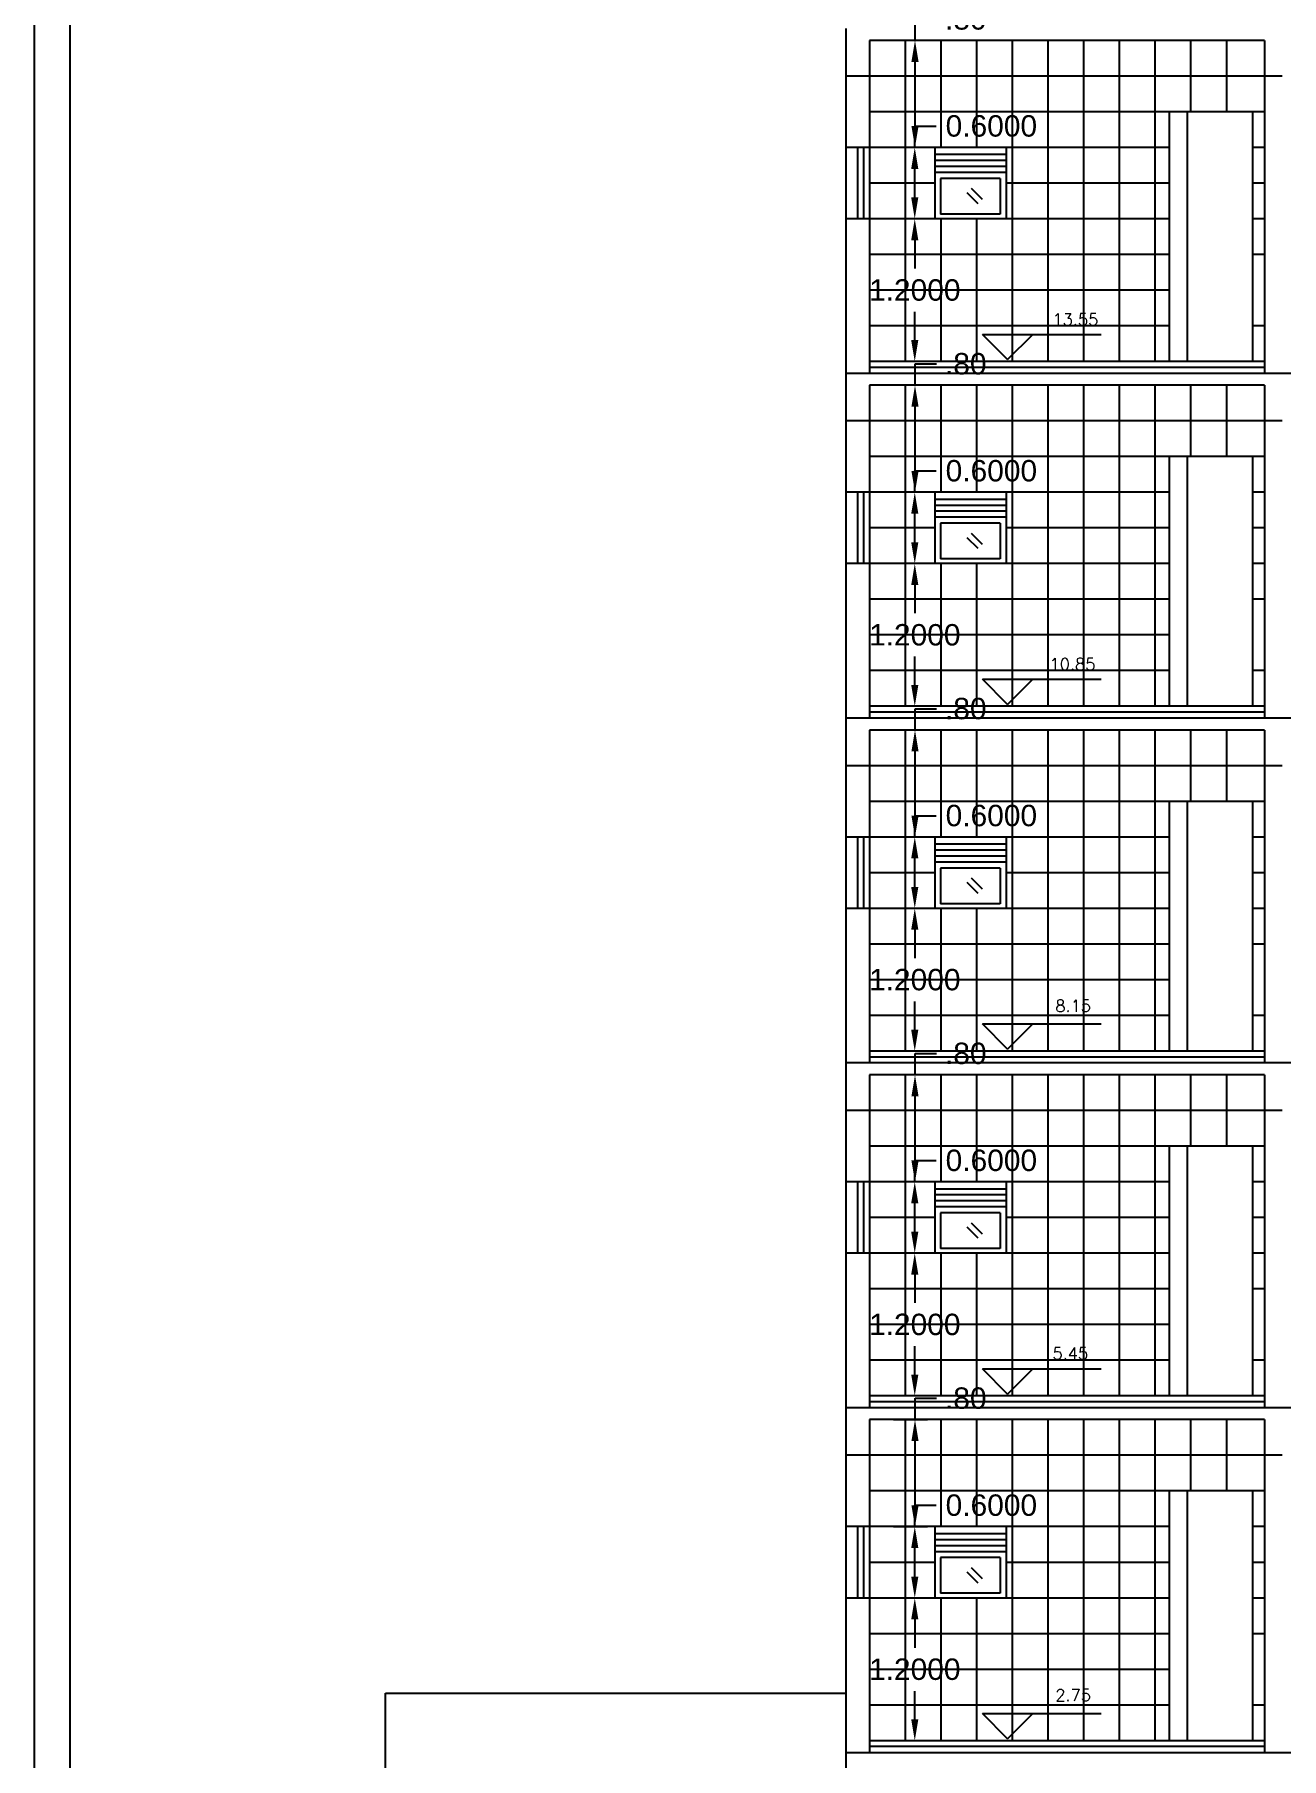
# Model space of a CAD drawing. Header units: millimetres. Extents: x 2200 to 2403, y 2380 to 2511.
# Drawn here: x 2248.41 to 2258.9, y 2471.28 to 2485.78 of the extents above; entities that cross this region are included whole.
import ezdxf

# ---------------------------------------------------------------- set-up
doc = ezdxf.new("R2010")
doc.units = ezdxf.units.MM
doc.styles.add('ROMAND', font='romand', dxfattribs={"height": 0.1})
doc.styles.get("Standard").update_dxf_attribs({"font": 'arial.ttf'})
doc.dimstyles.get("Standard").update_dxf_attribs({"dimtxt": 0.18, "dimasz": 0.18, "dimexe": 0.18, "dimexo": 0.0625, "dimgap": 0.09, "dimtad": 0, "dimtih": 1, "dimtoh": 1, "dimdec": 4, "dimzin": 0, "dimdsep": 46, "dimtxsty": 'Standard', "dimcen": 0.09, "dimadec": 0, "dimazin": 0, "dimtfac": 1, "dimtdec": 4, "dimtofl": 0, "dimtmove": 0, "dimatfit": 3, "dimfxl": 1, "dimtolj": 1, "dimtzin": 0, "dimarcsym": 0})

# ---------------------------------------------------------------- blocks, each defined once
blk = doc.blocks.new('*D725')
at = {"color": 0, "lineweight": -2, "transparency": 16777216}
for p, q in [((2255.92, 2472.627), (2255.633, 2472.627)), ((2255.813, 2472.447), (2255.813, 2472.209)), ((2255.813, 2471.607), (2255.813, 2471.845)), ((2255.92, 2471.427), (2255.633, 2471.427))]:
    blk.add_line(p, q, dxfattribs=at)
at = {"color": 0, "transparency": 16777216}
for points in [[(2255.783, 2472.447), (2255.843, 2472.447), (2255.813, 2472.627)], [(2255.783, 2471.607), (2255.843, 2471.607), (2255.813, 2471.427)]]:
    blk.add_solid(points, dxfattribs=at)
at = {"layer": 'DEFPOINTS', "color": 0, "transparency": 16777216}
for p in [(2255.982, 2472.627), (2255.813, 2471.427), (2255.982, 2471.427)]:
    blk.add_point(p, dxfattribs=at)
at = {"color": 0, "transparency": 16777216, "insert": (2255.813, 2472.027), "char_height": 0.18, "attachment_point": 5}
blk.add_mtext('\\A1;1.2000', dxfattribs=at)
blk = doc.blocks.new('*D726')
at = {"color": 0, "lineweight": -2, "transparency": 16777216}
for p, q in [((2255.813, 2473.227), (2255.813, 2473.407)), ((2255.813, 2473.407), (2255.993, 2473.407)), ((2255.92, 2473.227), (2255.633, 2473.227)), ((2255.813, 2472.807), (2255.813, 2473.047)), ((2255.92, 2472.627), (2255.633, 2472.627))]:
    blk.add_line(p, q, dxfattribs=at)
at = {"color": 0, "transparency": 16777216}
for points in [[(2255.783, 2473.047), (2255.843, 2473.047), (2255.813, 2473.227)], [(2255.783, 2472.807), (2255.843, 2472.807), (2255.813, 2472.627)]]:
    blk.add_solid(points, dxfattribs=at)
at = {"layer": 'DEFPOINTS', "color": 0, "transparency": 16777216}
for p in [(2255.813, 2473.227), (2255.982, 2473.227), (2255.982, 2472.627)]:
    blk.add_point(p, dxfattribs=at)
at = {"color": 0, "transparency": 16777216, "insert": (2256.457, 2473.407), "char_height": 0.18, "attachment_point": 5}
blk.add_mtext('\\A1;0.6000', dxfattribs=at)
blk = doc.blocks.new('*D727')
at = {"color": 0, "lineweight": -2, "transparency": 16777216}
for p, q in [((2255.815, 2474.127), (2255.815, 2474.307)), ((2255.815, 2474.307), (2255.995, 2474.307)), ((2255.92, 2474.127), (2255.635, 2474.127)), ((2255.815, 2473.407), (2255.815, 2473.947)), ((2255.92, 2473.227), (2255.635, 2473.227))]:
    blk.add_line(p, q, dxfattribs=at)
at = {"color": 0, "transparency": 16777216}
for points in [[(2255.785, 2473.947), (2255.845, 2473.947), (2255.815, 2474.127)], [(2255.785, 2473.407), (2255.845, 2473.407), (2255.815, 2473.227)]]:
    blk.add_solid(points, dxfattribs=at)
at = {"layer": 'DEFPOINTS', "color": 0, "transparency": 16777216}
for p in [(2255.815, 2474.127), (2255.982, 2474.127), (2255.982, 2473.227)]:
    blk.add_point(p, dxfattribs=at)
at = {"color": 0, "transparency": 16777216, "insert": (2256.242, 2474.307), "char_height": 0.18, "attachment_point": 5}
blk.add_mtext('\\A1;.80', dxfattribs=at)
blk = doc.blocks.new('*D736')
at = {"color": 0, "lineweight": -2, "transparency": 16777216}
for p, q in [((2255.815, 2477.027), (2255.815, 2477.207)), ((2255.815, 2477.207), (2255.995, 2477.207)), ((2255.92, 2477.027), (2255.635, 2477.027)), ((2255.815, 2476.307), (2255.815, 2476.847)), ((2255.92, 2476.127), (2255.635, 2476.127))]:
    blk.add_line(p, q, dxfattribs=at)
at = {"color": 0, "transparency": 16777216}
for points in [[(2255.785, 2476.847), (2255.845, 2476.847), (2255.815, 2477.027)], [(2255.785, 2476.307), (2255.845, 2476.307), (2255.815, 2476.127)]]:
    blk.add_solid(points, dxfattribs=at)
at = {"layer": 'DEFPOINTS', "color": 0, "transparency": 16777216}
for p in [(2255.815, 2477.027), (2255.982, 2477.027), (2255.982, 2476.127)]:
    blk.add_point(p, dxfattribs=at)
at = {"color": 0, "transparency": 16777216, "insert": (2256.242, 2477.207), "char_height": 0.18, "attachment_point": 5}
blk.add_mtext('\\A1;.80', dxfattribs=at)
blk = doc.blocks.new('*D737')
at = {"color": 0, "lineweight": -2, "transparency": 16777216}
for p, q in [((2255.813, 2476.127), (2255.813, 2476.307)), ((2255.813, 2476.307), (2255.993, 2476.307)), ((2255.92, 2476.127), (2255.633, 2476.127)), ((2255.813, 2475.707), (2255.813, 2475.947)), ((2255.92, 2475.527), (2255.633, 2475.527))]:
    blk.add_line(p, q, dxfattribs=at)
at = {"color": 0, "transparency": 16777216}
for points in [[(2255.783, 2475.947), (2255.843, 2475.947), (2255.813, 2476.127)], [(2255.783, 2475.707), (2255.843, 2475.707), (2255.813, 2475.527)]]:
    blk.add_solid(points, dxfattribs=at)
at = {"layer": 'DEFPOINTS', "color": 0, "transparency": 16777216}
for p in [(2255.813, 2476.127), (2255.982, 2476.127), (2255.982, 2475.527)]:
    blk.add_point(p, dxfattribs=at)
at = {"color": 0, "transparency": 16777216, "insert": (2256.457, 2476.307), "char_height": 0.18, "attachment_point": 5}
blk.add_mtext('\\A1;0.6000', dxfattribs=at)
blk = doc.blocks.new('*D738')
at = {"color": 0, "lineweight": -2, "transparency": 16777216}
for p, q in [((2255.92, 2475.527), (2255.633, 2475.527)), ((2255.813, 2475.347), (2255.813, 2475.109)), ((2255.813, 2474.507), (2255.813, 2474.745)), ((2255.92, 2474.327), (2255.633, 2474.327))]:
    blk.add_line(p, q, dxfattribs=at)
at = {"color": 0, "transparency": 16777216}
for points in [[(2255.783, 2475.347), (2255.843, 2475.347), (2255.813, 2475.527)], [(2255.783, 2474.507), (2255.843, 2474.507), (2255.813, 2474.327)]]:
    blk.add_solid(points, dxfattribs=at)
at = {"layer": 'DEFPOINTS', "color": 0, "transparency": 16777216}
for p in [(2255.982, 2475.527), (2255.813, 2474.327), (2255.982, 2474.327)]:
    blk.add_point(p, dxfattribs=at)
at = {"color": 0, "transparency": 16777216, "insert": (2255.813, 2474.927), "char_height": 0.18, "attachment_point": 5}
blk.add_mtext('\\A1;1.2000', dxfattribs=at)
blk = doc.blocks.new('*D733')
at = {"color": 0, "lineweight": -2, "transparency": 16777216}
for p, q in [((2255.815, 2479.927), (2255.815, 2480.107)), ((2255.815, 2480.107), (2255.995, 2480.107)), ((2255.92, 2479.927), (2255.635, 2479.927)), ((2255.815, 2479.207), (2255.815, 2479.747)), ((2255.92, 2479.027), (2255.635, 2479.027))]:
    blk.add_line(p, q, dxfattribs=at)
at = {"color": 0, "transparency": 16777216}
for points in [[(2255.785, 2479.747), (2255.845, 2479.747), (2255.815, 2479.927)], [(2255.785, 2479.207), (2255.845, 2479.207), (2255.815, 2479.027)]]:
    blk.add_solid(points, dxfattribs=at)
at = {"layer": 'DEFPOINTS', "color": 0, "transparency": 16777216}
for p in [(2255.815, 2479.927), (2255.982, 2479.927), (2255.982, 2479.027)]:
    blk.add_point(p, dxfattribs=at)
at = {"color": 0, "transparency": 16777216, "insert": (2256.242, 2480.107), "char_height": 0.18, "attachment_point": 5}
blk.add_mtext('\\A1;.80', dxfattribs=at)
blk = doc.blocks.new('*D734')
at = {"color": 0, "lineweight": -2, "transparency": 16777216}
for p, q in [((2255.813, 2479.027), (2255.813, 2479.207)), ((2255.813, 2479.207), (2255.993, 2479.207)), ((2255.92, 2479.027), (2255.633, 2479.027)), ((2255.813, 2478.607), (2255.813, 2478.847)), ((2255.92, 2478.427), (2255.633, 2478.427))]:
    blk.add_line(p, q, dxfattribs=at)
at = {"color": 0, "transparency": 16777216}
for points in [[(2255.783, 2478.847), (2255.843, 2478.847), (2255.813, 2479.027)], [(2255.783, 2478.607), (2255.843, 2478.607), (2255.813, 2478.427)]]:
    blk.add_solid(points, dxfattribs=at)
at = {"layer": 'DEFPOINTS', "color": 0, "transparency": 16777216}
for p in [(2255.813, 2479.027), (2255.982, 2479.027), (2255.982, 2478.427)]:
    blk.add_point(p, dxfattribs=at)
at = {"color": 0, "transparency": 16777216, "insert": (2256.457, 2479.207), "char_height": 0.18, "attachment_point": 5}
blk.add_mtext('\\A1;0.6000', dxfattribs=at)
blk = doc.blocks.new('*D735')
at = {"color": 0, "lineweight": -2, "transparency": 16777216}
for p, q in [((2255.92, 2478.427), (2255.633, 2478.427)), ((2255.813, 2478.247), (2255.813, 2478.009)), ((2255.813, 2477.407), (2255.813, 2477.645)), ((2255.92, 2477.227), (2255.633, 2477.227))]:
    blk.add_line(p, q, dxfattribs=at)
at = {"color": 0, "transparency": 16777216}
for points in [[(2255.783, 2478.247), (2255.843, 2478.247), (2255.813, 2478.427)], [(2255.783, 2477.407), (2255.843, 2477.407), (2255.813, 2477.227)]]:
    blk.add_solid(points, dxfattribs=at)
at = {"layer": 'DEFPOINTS', "color": 0, "transparency": 16777216}
for p in [(2255.982, 2478.427), (2255.813, 2477.227), (2255.982, 2477.227)]:
    blk.add_point(p, dxfattribs=at)
at = {"color": 0, "transparency": 16777216, "insert": (2255.813, 2477.827), "char_height": 0.18, "attachment_point": 5}
blk.add_mtext('\\A1;1.2000', dxfattribs=at)
blk = doc.blocks.new('*D742')
at = {"color": 0, "lineweight": -2, "transparency": 16777216}
for p, q in [((2255.815, 2482.827), (2255.815, 2483.007)), ((2255.815, 2483.007), (2255.995, 2483.007)), ((2255.92, 2482.827), (2255.635, 2482.827)), ((2255.815, 2482.107), (2255.815, 2482.647)), ((2255.92, 2481.927), (2255.635, 2481.927))]:
    blk.add_line(p, q, dxfattribs=at)
at = {"color": 0, "transparency": 16777216}
for points in [[(2255.785, 2482.647), (2255.845, 2482.647), (2255.815, 2482.827)], [(2255.785, 2482.107), (2255.845, 2482.107), (2255.815, 2481.927)]]:
    blk.add_solid(points, dxfattribs=at)
at = {"layer": 'DEFPOINTS', "color": 0, "transparency": 16777216}
for p in [(2255.815, 2482.827), (2255.982, 2482.827), (2255.982, 2481.927)]:
    blk.add_point(p, dxfattribs=at)
at = {"color": 0, "transparency": 16777216, "insert": (2256.242, 2483.007), "char_height": 0.18, "attachment_point": 5}
blk.add_mtext('\\A1;.80', dxfattribs=at)
blk = doc.blocks.new('*D743')
at = {"color": 0, "lineweight": -2, "transparency": 16777216}
for p, q in [((2255.813, 2481.927), (2255.813, 2482.107)), ((2255.813, 2482.107), (2255.993, 2482.107)), ((2255.92, 2481.927), (2255.633, 2481.927)), ((2255.813, 2481.507), (2255.813, 2481.747)), ((2255.92, 2481.327), (2255.633, 2481.327))]:
    blk.add_line(p, q, dxfattribs=at)
at = {"color": 0, "transparency": 16777216}
for points in [[(2255.783, 2481.747), (2255.843, 2481.747), (2255.813, 2481.927)], [(2255.783, 2481.507), (2255.843, 2481.507), (2255.813, 2481.327)]]:
    blk.add_solid(points, dxfattribs=at)
at = {"layer": 'DEFPOINTS', "color": 0, "transparency": 16777216}
for p in [(2255.813, 2481.927), (2255.982, 2481.927), (2255.982, 2481.327)]:
    blk.add_point(p, dxfattribs=at)
at = {"color": 0, "transparency": 16777216, "insert": (2256.457, 2482.107), "char_height": 0.18, "attachment_point": 5}
blk.add_mtext('\\A1;0.6000', dxfattribs=at)
blk = doc.blocks.new('*D744')
at = {"color": 0, "lineweight": -2, "transparency": 16777216}
for p, q in [((2255.92, 2481.327), (2255.633, 2481.327)), ((2255.813, 2481.147), (2255.813, 2480.909)), ((2255.813, 2480.307), (2255.813, 2480.545)), ((2255.92, 2480.127), (2255.633, 2480.127))]:
    blk.add_line(p, q, dxfattribs=at)
at = {"color": 0, "transparency": 16777216}
for points in [[(2255.783, 2481.147), (2255.843, 2481.147), (2255.813, 2481.327)], [(2255.783, 2480.307), (2255.843, 2480.307), (2255.813, 2480.127)]]:
    blk.add_solid(points, dxfattribs=at)
at = {"layer": 'DEFPOINTS', "color": 0, "transparency": 16777216}
for p in [(2255.982, 2481.327), (2255.813, 2480.127), (2255.982, 2480.127)]:
    blk.add_point(p, dxfattribs=at)
at = {"color": 0, "transparency": 16777216, "insert": (2255.813, 2480.727), "char_height": 0.18, "attachment_point": 5}
blk.add_mtext('\\A1;1.2000', dxfattribs=at)
blk = doc.blocks.new('*D745')
at = {"color": 0, "lineweight": -2, "transparency": 16777216}
for p, q in [((2255.815, 2485.727), (2255.815, 2485.907)), ((2255.815, 2485.907), (2255.995, 2485.907)), ((2255.92, 2485.727), (2255.635, 2485.727)), ((2255.815, 2485.007), (2255.815, 2485.547)), ((2255.92, 2484.827), (2255.635, 2484.827))]:
    blk.add_line(p, q, dxfattribs=at)
at = {"color": 0, "transparency": 16777216}
for points in [[(2255.785, 2485.547), (2255.845, 2485.547), (2255.815, 2485.727)], [(2255.785, 2485.007), (2255.845, 2485.007), (2255.815, 2484.827)]]:
    blk.add_solid(points, dxfattribs=at)
at = {"layer": 'DEFPOINTS', "color": 0, "transparency": 16777216}
for p in [(2255.815, 2485.727), (2255.982, 2485.727), (2255.982, 2484.827)]:
    blk.add_point(p, dxfattribs=at)
at = {"color": 0, "transparency": 16777216, "insert": (2256.242, 2485.907), "char_height": 0.18, "attachment_point": 5}
blk.add_mtext('\\A1;.80', dxfattribs=at)
blk = doc.blocks.new('*D746')
at = {"color": 0, "lineweight": -2, "transparency": 16777216}
for p, q in [((2255.813, 2484.827), (2255.813, 2485.007)), ((2255.813, 2485.007), (2255.993, 2485.007)), ((2255.92, 2484.827), (2255.633, 2484.827)), ((2255.813, 2484.407), (2255.813, 2484.647)), ((2255.92, 2484.227), (2255.633, 2484.227))]:
    blk.add_line(p, q, dxfattribs=at)
at = {"color": 0, "transparency": 16777216}
for points in [[(2255.783, 2484.647), (2255.843, 2484.647), (2255.813, 2484.827)], [(2255.783, 2484.407), (2255.843, 2484.407), (2255.813, 2484.227)]]:
    blk.add_solid(points, dxfattribs=at)
at = {"layer": 'DEFPOINTS', "color": 0, "transparency": 16777216}
for p in [(2255.813, 2484.827), (2255.982, 2484.827), (2255.982, 2484.227)]:
    blk.add_point(p, dxfattribs=at)
at = {"color": 0, "transparency": 16777216, "insert": (2256.457, 2485.007), "char_height": 0.18, "attachment_point": 5}
blk.add_mtext('\\A1;0.6000', dxfattribs=at)
blk = doc.blocks.new('*D747')
at = {"color": 0, "lineweight": -2, "transparency": 16777216}
for p, q in [((2255.92, 2484.227), (2255.633, 2484.227)), ((2255.813, 2484.047), (2255.813, 2483.809)), ((2255.813, 2483.207), (2255.813, 2483.445)), ((2255.92, 2483.027), (2255.633, 2483.027))]:
    blk.add_line(p, q, dxfattribs=at)
at = {"color": 0, "transparency": 16777216}
for points in [[(2255.783, 2484.047), (2255.843, 2484.047), (2255.813, 2484.227)], [(2255.783, 2483.207), (2255.843, 2483.207), (2255.813, 2483.027)]]:
    blk.add_solid(points, dxfattribs=at)
at = {"layer": 'DEFPOINTS', "color": 0, "transparency": 16777216}
for p in [(2255.982, 2484.227), (2255.813, 2483.027), (2255.982, 2483.027)]:
    blk.add_point(p, dxfattribs=at)
at = {"color": 0, "transparency": 16777216, "insert": (2255.813, 2483.627), "char_height": 0.18, "attachment_point": 5}
blk.add_mtext('\\A1;1.2000', dxfattribs=at)

msp = doc.modelspace()

# ---------------------------------------------------------------- linework, layer by layer
at = {"color": 1}
for p, q in [((2248.41243, 2459.41758), (2248.41243, 2510.76758)), ((2256.93243, 2485.72723), (2256.93243, 2483.02723)), ((2255.33243, 2484.82723), (2255.33243, 2484.22723)), ((2255.38243, 2484.82723), (2255.38243, 2484.22723)), ((2256.38141, 2483.25502), (2257.38141, 2483.25502)), ((2256.59354, 2483.04289), (2256.38141, 2483.25502)), ((2256.59354, 2483.04289), (2256.80567, 2483.25502)), ((2256.93243, 2482.82723), (2256.93243, 2480.12723)), ((2255.33243, 2481.92723), (2255.33243, 2481.32723)), ((2255.38243, 2481.92723), (2255.38243, 2481.32723)), ((2256.38141, 2480.35502), (2257.38141, 2480.35502)), ((2256.59354, 2480.14289), (2256.38141, 2480.35502)), ((2256.59354, 2480.14289), (2256.80567, 2480.35502)), ((2256.93243, 2479.92723), (2256.93243, 2477.22723)), ((2255.33243, 2479.02723), (2255.33243, 2478.42723)), ((2255.38243, 2479.02723), (2255.38243, 2478.42723)), ((2256.38141, 2477.45502), (2257.38141, 2477.45502)), ((2256.59354, 2477.24289), (2256.38141, 2477.45502)), ((2256.59354, 2477.24289), (2256.80567, 2477.45502)), ((2256.93243, 2477.02723), (2256.93243, 2474.32723)), ((2255.33243, 2476.12723), (2255.33243, 2475.52723)), ((2255.38243, 2476.12723), (2255.38243, 2475.52723)), ((2256.38141, 2474.55502), (2257.38141, 2474.55502)), ((2256.59354, 2474.34289), (2256.38141, 2474.55502)), ((2256.59354, 2474.34289), (2256.80567, 2474.55502)), ((2256.93243, 2474.12723), (2256.93243, 2471.42723)), ((2255.33243, 2473.22723), (2255.33243, 2472.62723)), ((2255.38243, 2473.22723), (2255.38243, 2472.62723)), ((2256.59354, 2471.44289), (2256.38141, 2471.65502)), ((2256.38141, 2471.65502), (2257.38141, 2471.65502)), ((2256.59354, 2471.44289), (2256.80567, 2471.65502))]:
    msp.add_line(p, q, dxfattribs=at)
for p, q in [((2248.71243, 2460.01758), (2248.71243, 2510.46758)), ((2255.43243, 2484.82723), (2255.23243, 2484.82723)), ((2255.43243, 2484.22723), (2255.23243, 2484.22723)), ((2255.43243, 2481.92723), (2255.23243, 2481.92723)), ((2255.43243, 2481.32723), (2255.23243, 2481.32723)), ((2255.43243, 2479.02723), (2255.23243, 2479.02723)), ((2255.43243, 2478.42723), (2255.23243, 2478.42723)), ((2255.43243, 2476.12723), (2255.23243, 2476.12723)), ((2255.43243, 2475.52723), (2255.23243, 2475.52723)), ((2255.43243, 2473.22723), (2255.23243, 2473.22723)), ((2255.43243, 2472.62723), (2255.23243, 2472.62723)), ((2255.23243, 2471.32723), (2255.23243, 2470.82723)), ((2255.23243, 2471.32723), (2269.49243, 2471.32723))]:
    msp.add_line(p, q)
at = {"color": 7}
for p, q in [((2255.23243, 2485.82723), (2255.23243, 2484.82723)), ((2258.75243, 2485.72723), (2255.43243, 2485.72723)), ((2255.43243, 2485.72723), (2255.43243, 2484.82723)), ((2258.75243, 2485.72723), (2258.75243, 2482.92723)), ((2255.43243, 2485.42723), (2255.23243, 2485.42723)), ((2258.90243, 2485.42723), (2258.75243, 2485.42723)), ((2255.23243, 2484.22723), (2255.23243, 2482.92723)), ((2255.43243, 2484.22723), (2255.43243, 2482.92723)), ((2262.36243, 2482.92723), (2255.23243, 2482.92723)), ((2255.23243, 2482.92723), (2255.23243, 2481.92723)), ((2258.75243, 2482.82723), (2255.43243, 2482.82723)), ((2255.43243, 2482.82723), (2255.43243, 2481.92723)), ((2258.75243, 2482.82723), (2258.75243, 2480.02723)), ((2255.43243, 2482.52723), (2255.23243, 2482.52723)), ((2258.90243, 2482.52723), (2258.75243, 2482.52723)), ((2255.23243, 2481.32723), (2255.23243, 2480.02723)), ((2255.43243, 2481.32723), (2255.43243, 2480.02723)), ((2262.36243, 2480.02723), (2255.23243, 2480.02723)), ((2255.23243, 2480.02723), (2255.23243, 2479.02723)), ((2258.75243, 2479.92723), (2255.43243, 2479.92723)), ((2255.43243, 2479.92723), (2255.43243, 2479.02723)), ((2258.75243, 2479.92723), (2258.75243, 2477.12723)), ((2255.43243, 2479.62723), (2255.23243, 2479.62723)), ((2258.90243, 2479.62723), (2258.75243, 2479.62723)), ((2255.23243, 2478.42723), (2255.23243, 2477.12723)), ((2255.43243, 2478.42723), (2255.43243, 2477.12723)), ((2262.36243, 2477.12723), (2255.23243, 2477.12723)), ((2255.23243, 2477.12723), (2255.23243, 2476.12723)), ((2258.75243, 2477.02723), (2255.43243, 2477.02723)), ((2255.43243, 2477.02723), (2255.43243, 2476.12723)), ((2258.75243, 2477.02723), (2258.75243, 2474.22723)), ((2255.43243, 2476.72723), (2255.23243, 2476.72723)), ((2258.90243, 2476.72723), (2258.75243, 2476.72723)), ((2255.23243, 2475.52723), (2255.23243, 2474.22723)), ((2255.43243, 2475.52723), (2255.43243, 2474.22723)), ((2255.23243, 2474.22723), (2255.23243, 2473.22723)), ((2262.36243, 2474.22723), (2255.23243, 2474.22723)), ((2255.43243, 2474.12723), (2255.43243, 2473.22723)), ((2258.75243, 2474.12723), (2255.43243, 2474.12723)), ((2258.75243, 2474.12723), (2258.75243, 2471.32723)), ((2255.43243, 2473.82723), (2255.23243, 2473.82723)), ((2258.90243, 2473.82723), (2258.75243, 2473.82723)), ((2255.23243, 2472.62723), (2255.23243, 2471.32723)), ((2255.43243, 2472.62723), (2255.43243, 2471.32723))]:
    msp.add_line(p, q, dxfattribs=at)
at = {"color": 4}
for p, q in [((2255.73243, 2485.72723), (2255.73243, 2483.02723)), ((2256.03243, 2485.72723), (2256.03243, 2484.82723)), ((2256.33243, 2485.72723), (2256.33243, 2484.82723)), ((2256.63243, 2485.72723), (2256.63243, 2483.02723)), ((2257.23243, 2485.72723), (2257.23243, 2483.02723)), ((2257.53243, 2485.72723), (2257.53243, 2483.02723)), ((2257.83243, 2485.72723), (2257.83243, 2483.02723)), ((2258.13243, 2485.72723), (2258.13243, 2485.12723)), ((2258.43243, 2485.72723), (2258.43243, 2485.12723)), ((2258.75243, 2485.42723), (2255.43243, 2485.42723)), ((2258.75243, 2485.12723), (2255.43243, 2485.12723)), ((2257.95243, 2485.12723), (2257.95243, 2483.02723)), ((2258.10243, 2485.12723), (2258.10243, 2483.02723)), ((2258.65243, 2485.12723), (2258.65243, 2483.02723)), ((2255.23243, 2484.82723), (2255.23243, 2484.22723)), ((2255.98243, 2484.82723), (2255.43243, 2484.82723)), ((2255.43243, 2484.82723), (2255.43243, 2484.22723)), ((2256.58023, 2484.76682), (2255.98023, 2484.76682)), ((2256.58243, 2484.82723), (2255.98243, 2484.82723)), ((2255.98243, 2484.82723), (2255.98243, 2484.22723)), ((2257.95243, 2484.82723), (2256.58243, 2484.82723)), ((2256.58243, 2484.82723), (2256.58243, 2484.22723)), ((2258.75243, 2484.82723), (2258.65243, 2484.82723)), ((2256.58023, 2484.71682), (2255.98023, 2484.71682)), ((2256.58023, 2484.66682), (2255.98023, 2484.66682)), ((2256.58023, 2484.61682), (2255.98023, 2484.61682)), ((2255.98243, 2484.52723), (2255.43243, 2484.52723)), ((2256.53023, 2484.56682), (2256.03023, 2484.56682)), ((2256.03023, 2484.56682), (2256.03023, 2484.26682)), ((2256.25179, 2484.44795), (2256.34391, 2484.3559)), ((2256.28714, 2484.48332), (2256.37925, 2484.39126)), ((2256.53023, 2484.56682), (2256.53023, 2484.26682)), ((2257.95243, 2484.52723), (2256.58243, 2484.52723)), ((2258.75243, 2484.52723), (2258.65243, 2484.52723)), ((2255.98243, 2484.22723), (2255.43243, 2484.22723)), ((2256.58243, 2484.22723), (2255.98243, 2484.22723)), ((2256.53023, 2484.26682), (2256.03023, 2484.26682)), ((2256.03243, 2484.22723), (2256.03243, 2483.02723)), ((2256.33243, 2484.22723), (2256.33243, 2483.02723)), ((2257.95243, 2484.22723), (2256.58243, 2484.22723)), ((2258.75243, 2484.22723), (2258.65243, 2484.22723)), ((2257.95243, 2483.92723), (2255.43243, 2483.92723)), ((2258.75243, 2483.92723), (2258.65243, 2483.92723)), ((2257.95243, 2483.62723), (2255.43243, 2483.62723)), ((2257.95243, 2483.32723), (2255.43243, 2483.32723)), ((2258.75243, 2483.32723), (2258.65243, 2483.32723)), ((2258.75243, 2483.02723), (2255.43243, 2483.02723)), ((2258.75243, 2482.97723), (2255.43243, 2482.97723)), ((2255.73243, 2482.82723), (2255.73243, 2480.12723)), ((2256.03243, 2482.82723), (2256.03243, 2481.92723)), ((2256.33243, 2482.82723), (2256.33243, 2481.92723)), ((2256.63243, 2482.82723), (2256.63243, 2480.12723)), ((2257.23243, 2482.82723), (2257.23243, 2480.12723)), ((2257.53243, 2482.82723), (2257.53243, 2480.12723)), ((2257.83243, 2482.82723), (2257.83243, 2480.12723)), ((2258.13243, 2482.82723), (2258.13243, 2482.22723)), ((2258.43243, 2482.82723), (2258.43243, 2482.22723)), ((2258.75243, 2482.52723), (2255.43243, 2482.52723)), ((2258.75243, 2482.22723), (2255.43243, 2482.22723)), ((2257.95243, 2482.22723), (2257.95243, 2480.12723)), ((2258.10243, 2482.22723), (2258.10243, 2480.12723)), ((2258.65243, 2482.22723), (2258.65243, 2480.12723)), ((2255.23243, 2481.92723), (2255.23243, 2481.32723)), ((2255.98243, 2481.92723), (2255.43243, 2481.92723)), ((2255.43243, 2481.92723), (2255.43243, 2481.32723)), ((2256.58023, 2481.86682), (2255.98023, 2481.86682)), ((2256.58243, 2481.92723), (2255.98243, 2481.92723)), ((2255.98243, 2481.92723), (2255.98243, 2481.32723)), ((2257.95243, 2481.92723), (2256.58243, 2481.92723)), ((2256.58243, 2481.92723), (2256.58243, 2481.32723)), ((2258.75243, 2481.92723), (2258.65243, 2481.92723)), ((2256.58023, 2481.81682), (2255.98023, 2481.81682)), ((2256.58023, 2481.76682), (2255.98023, 2481.76682)), ((2256.58023, 2481.71682), (2255.98023, 2481.71682)), ((2255.98243, 2481.62723), (2255.43243, 2481.62723)), ((2256.53023, 2481.66682), (2256.03023, 2481.66682)), ((2256.03023, 2481.66682), (2256.03023, 2481.36682)), ((2256.25179, 2481.54795), (2256.34391, 2481.4559)), ((2256.28714, 2481.58332), (2256.37925, 2481.49126)), ((2256.53023, 2481.66682), (2256.53023, 2481.36682)), ((2257.95243, 2481.62723), (2256.58243, 2481.62723)), ((2258.75243, 2481.62723), (2258.65243, 2481.62723)), ((2255.98243, 2481.32723), (2255.43243, 2481.32723)), ((2256.58243, 2481.32723), (2255.98243, 2481.32723)), ((2256.53023, 2481.36682), (2256.03023, 2481.36682)), ((2256.03243, 2481.32723), (2256.03243, 2480.12723)), ((2256.33243, 2481.32723), (2256.33243, 2480.12723)), ((2257.95243, 2481.32723), (2256.58243, 2481.32723)), ((2258.75243, 2481.32723), (2258.65243, 2481.32723)), ((2257.95243, 2481.02723), (2255.43243, 2481.02723)), ((2258.75243, 2481.02723), (2258.65243, 2481.02723)), ((2257.95243, 2480.72723), (2255.43243, 2480.72723)), ((2257.95243, 2480.42723), (2255.43243, 2480.42723)), ((2258.75243, 2480.42723), (2258.65243, 2480.42723)), ((2258.75243, 2480.12723), (2255.43243, 2480.12723)), ((2258.75243, 2480.07723), (2255.43243, 2480.07723)), ((2255.73243, 2479.92723), (2255.73243, 2477.22723)), ((2256.03243, 2479.92723), (2256.03243, 2479.02723)), ((2256.33243, 2479.92723), (2256.33243, 2479.02723)), ((2256.63243, 2479.92723), (2256.63243, 2477.22723)), ((2257.23243, 2479.92723), (2257.23243, 2477.22723)), ((2257.53243, 2479.92723), (2257.53243, 2477.22723)), ((2257.83243, 2479.92723), (2257.83243, 2477.22723)), ((2258.13243, 2479.92723), (2258.13243, 2479.32723)), ((2258.43243, 2479.92723), (2258.43243, 2479.32723)), ((2258.75243, 2479.62723), (2255.43243, 2479.62723)), ((2258.75243, 2479.32723), (2255.43243, 2479.32723)), ((2257.95243, 2479.32723), (2257.95243, 2477.22723)), ((2258.10243, 2479.32723), (2258.10243, 2477.22723)), ((2258.65243, 2479.32723), (2258.65243, 2477.22723)), ((2255.23243, 2479.02723), (2255.23243, 2478.42723)), ((2255.98243, 2479.02723), (2255.43243, 2479.02723)), ((2255.43243, 2479.02723), (2255.43243, 2478.42723)), ((2256.58023, 2478.96682), (2255.98023, 2478.96682)), ((2256.58243, 2479.02723), (2255.98243, 2479.02723)), ((2255.98243, 2479.02723), (2255.98243, 2478.42723)), ((2257.95243, 2479.02723), (2256.58243, 2479.02723)), ((2256.58243, 2479.02723), (2256.58243, 2478.42723)), ((2258.75243, 2479.02723), (2258.65243, 2479.02723)), ((2256.58023, 2478.91682), (2255.98023, 2478.91682)), ((2256.58023, 2478.86682), (2255.98023, 2478.86682)), ((2256.58023, 2478.81682), (2255.98023, 2478.81682)), ((2255.98243, 2478.72723), (2255.43243, 2478.72723)), ((2256.53023, 2478.76682), (2256.03023, 2478.76682)), ((2256.03023, 2478.76682), (2256.03023, 2478.46682)), ((2256.25179, 2478.64795), (2256.34391, 2478.5559)), ((2256.28714, 2478.68332), (2256.37925, 2478.59126)), ((2256.53023, 2478.76682), (2256.53023, 2478.46682)), ((2257.95243, 2478.72723), (2256.58243, 2478.72723)), ((2258.75243, 2478.72723), (2258.65243, 2478.72723)), ((2255.98243, 2478.42723), (2255.43243, 2478.42723)), ((2256.58243, 2478.42723), (2255.98243, 2478.42723)), ((2256.53023, 2478.46682), (2256.03023, 2478.46682)), ((2256.03243, 2478.42723), (2256.03243, 2477.22723)), ((2256.33243, 2478.42723), (2256.33243, 2477.22723)), ((2257.95243, 2478.42723), (2256.58243, 2478.42723)), ((2258.75243, 2478.42723), (2258.65243, 2478.42723)), ((2257.95243, 2478.12723), (2255.43243, 2478.12723)), ((2258.75243, 2478.12723), (2258.65243, 2478.12723)), ((2257.95243, 2477.82723), (2255.43243, 2477.82723)), ((2257.95243, 2477.52723), (2255.43243, 2477.52723)), ((2258.75243, 2477.52723), (2258.65243, 2477.52723)), ((2258.75243, 2477.22723), (2255.43243, 2477.22723)), ((2258.75243, 2477.17723), (2255.43243, 2477.17723)), ((2255.73243, 2477.02723), (2255.73243, 2474.32723)), ((2256.03243, 2477.02723), (2256.03243, 2476.12723)), ((2256.33243, 2477.02723), (2256.33243, 2476.12723)), ((2256.63243, 2477.02723), (2256.63243, 2474.32723)), ((2257.23243, 2477.02723), (2257.23243, 2474.32723)), ((2257.53243, 2477.02723), (2257.53243, 2474.32723)), ((2257.83243, 2477.02723), (2257.83243, 2474.32723)), ((2258.13243, 2477.02723), (2258.13243, 2476.42723)), ((2258.43243, 2477.02723), (2258.43243, 2476.42723)), ((2258.75243, 2476.72723), (2255.43243, 2476.72723)), ((2258.75243, 2476.42723), (2255.43243, 2476.42723)), ((2257.95243, 2476.42723), (2257.95243, 2474.32723)), ((2258.10243, 2476.42723), (2258.10243, 2474.32723)), ((2258.65243, 2476.42723), (2258.65243, 2474.32723)), ((2255.23243, 2476.12723), (2255.23243, 2475.52723)), ((2255.98243, 2476.12723), (2255.43243, 2476.12723)), ((2255.43243, 2476.12723), (2255.43243, 2475.52723)), ((2256.58023, 2476.06682), (2255.98023, 2476.06682)), ((2256.58243, 2476.12723), (2255.98243, 2476.12723)), ((2255.98243, 2476.12723), (2255.98243, 2475.52723)), ((2257.95243, 2476.12723), (2256.58243, 2476.12723)), ((2256.58243, 2476.12723), (2256.58243, 2475.52723)), ((2258.75243, 2476.12723), (2258.65243, 2476.12723)), ((2256.58023, 2476.01682), (2255.98023, 2476.01682)), ((2256.58023, 2475.96682), (2255.98023, 2475.96682)), ((2256.58023, 2475.91682), (2255.98023, 2475.91682)), ((2255.98243, 2475.82723), (2255.43243, 2475.82723)), ((2256.53023, 2475.86682), (2256.03023, 2475.86682)), ((2256.03023, 2475.86682), (2256.03023, 2475.56682)), ((2256.25179, 2475.74795), (2256.34391, 2475.6559)), ((2256.28714, 2475.78332), (2256.37925, 2475.69126)), ((2256.53023, 2475.86682), (2256.53023, 2475.56682)), ((2257.95243, 2475.82723), (2256.58243, 2475.82723)), ((2258.75243, 2475.82723), (2258.65243, 2475.82723)), ((2255.98243, 2475.52723), (2255.43243, 2475.52723)), ((2256.58243, 2475.52723), (2255.98243, 2475.52723)), ((2256.53023, 2475.56682), (2256.03023, 2475.56682)), ((2256.03243, 2475.52723), (2256.03243, 2474.32723)), ((2256.33243, 2475.52723), (2256.33243, 2474.32723)), ((2257.95243, 2475.52723), (2256.58243, 2475.52723)), ((2258.75243, 2475.52723), (2258.65243, 2475.52723)), ((2257.95243, 2475.22723), (2255.43243, 2475.22723)), ((2258.75243, 2475.22723), (2258.65243, 2475.22723)), ((2257.95243, 2474.92723), (2255.43243, 2474.92723)), ((2257.95243, 2474.62723), (2255.43243, 2474.62723)), ((2258.75243, 2474.62723), (2258.65243, 2474.62723)), ((2258.75243, 2474.32723), (2255.43243, 2474.32723)), ((2258.75243, 2474.27723), (2255.43243, 2474.27723)), ((2255.73243, 2474.12723), (2255.73243, 2471.42723)), ((2256.03243, 2474.12723), (2256.03243, 2473.22723)), ((2256.33243, 2474.12723), (2256.33243, 2473.22723)), ((2256.63243, 2474.12723), (2256.63243, 2471.42723)), ((2257.23243, 2474.12723), (2257.23243, 2471.42723)), ((2257.53243, 2474.12723), (2257.53243, 2471.42723)), ((2257.83243, 2474.12723), (2257.83243, 2471.42723)), ((2258.13243, 2474.12723), (2258.13243, 2473.52723)), ((2258.43243, 2474.12723), (2258.43243, 2473.52723)), ((2258.75243, 2473.82723), (2255.43243, 2473.82723)), ((2258.75243, 2473.52723), (2255.43243, 2473.52723)), ((2257.95243, 2473.52723), (2257.95243, 2471.42723)), ((2258.10243, 2473.52723), (2258.10243, 2471.42723)), ((2258.65243, 2473.52723), (2258.65243, 2471.42723)), ((2255.23243, 2473.22723), (2255.23243, 2472.62723)), ((2255.43243, 2473.22723), (2255.43243, 2472.62723)), ((2255.98243, 2473.22723), (2255.43243, 2473.22723)), ((2256.58023, 2473.16682), (2255.98023, 2473.16682)), ((2255.98243, 2473.22723), (2255.98243, 2472.62723)), ((2256.58243, 2473.22723), (2255.98243, 2473.22723)), ((2257.95243, 2473.22723), (2256.58243, 2473.22723)), ((2256.58243, 2473.22723), (2256.58243, 2472.62723)), ((2258.75243, 2473.22723), (2258.65243, 2473.22723)), ((2256.58023, 2473.11682), (2255.98023, 2473.11682)), ((2256.58023, 2473.06682), (2255.98023, 2473.06682)), ((2256.58023, 2473.01682), (2255.98023, 2473.01682)), ((2255.98243, 2472.92723), (2255.43243, 2472.92723)), ((2256.03023, 2472.96682), (2256.03023, 2472.66682)), ((2256.53023, 2472.96682), (2256.03023, 2472.96682)), ((2256.25179, 2472.84795), (2256.34391, 2472.7559)), ((2256.28714, 2472.88332), (2256.37925, 2472.79126)), ((2256.53023, 2472.96682), (2256.53023, 2472.66682)), ((2257.95243, 2472.92723), (2256.58243, 2472.92723)), ((2258.75243, 2472.92723), (2258.65243, 2472.92723)), ((2255.98243, 2472.62723), (2255.43243, 2472.62723)), ((2256.58243, 2472.62723), (2255.98243, 2472.62723)), ((2256.53023, 2472.66682), (2256.03023, 2472.66682)), ((2256.03243, 2472.62723), (2256.03243, 2471.42723)), ((2256.33243, 2472.62723), (2256.33243, 2471.42723)), ((2257.95243, 2472.62723), (2256.58243, 2472.62723)), ((2258.75243, 2472.62723), (2258.65243, 2472.62723)), ((2257.95243, 2472.32723), (2255.43243, 2472.32723)), ((2258.75243, 2472.32723), (2258.65243, 2472.32723)), ((2257.95243, 2472.02723), (2255.43243, 2472.02723)), ((2251.36243, 2469.92723), (2251.36243, 2471.82723)), ((2251.36243, 2471.82723), (2255.23243, 2471.82723)), ((2257.95243, 2471.72723), (2255.43243, 2471.72723)), ((2258.75243, 2471.72723), (2258.65243, 2471.72723)), ((2258.75243, 2471.42723), (2255.43243, 2471.42723)), ((2258.75243, 2471.37723), (2255.43243, 2471.37723))]:
    msp.add_line(p, q, dxfattribs=at)

# ---------------------------------------------------------------- texts
at = {"color": 1, "style": 'ROMAND'}
for s, p in [('13.55', (2256.97072, 2483.3301)), ('10.85', (2256.94655, 2480.43155)), ('8.15', (2256.99489, 2477.55715)), ('5.45', (2256.97072, 2474.63444)), ('2.75', (2256.99489, 2471.76005))]:
    msp.add_text(s, height=0.1, dxfattribs=at).set_placement(p)

# ---------------------------------------------------------------- dimensions: what is measured, and where the dimension line sits
at = {"color": 1}
for p1, p2, picture, middle in [((2255.98243, 2484.82723), (2255.98243, 2485.72723), '*D745', (2256.24198, 2485.90723)), ((2255.98243, 2481.92723), (2255.98243, 2482.82723), '*D742', (2256.24198, 2483.00723)), ((2255.98243, 2479.02723), (2255.98243, 2479.92723), '*D733', (2256.24198, 2480.10723)), ((2255.98243, 2476.12723), (2255.98243, 2477.02723), '*D736', (2256.24198, 2477.20723)), ((2255.98243, 2473.22723), (2255.98243, 2474.12723), '*D727', (2256.24198, 2474.30723))]:
    dim = msp.add_aligned_dim(p1=p1, p2=p2, distance=0.1678, text='.80', dimstyle='Standard', dxfattribs=at)
    dim.commit()
    dim.dimension.update_dxf_attribs({"geometry": picture, "text_midpoint": middle})
for p1, p2, distance, picture, middle in [((2255.98243, 2484.22723), (2255.98243, 2484.82723), 0.16896, '*D746', (2256.45678, 2485.00723)), ((2255.98243, 2484.22723), (2255.98243, 2483.02723), -0.16896, '*D747', (2255.81346, 2483.62723)), ((2255.98243, 2481.32723), (2255.98243, 2481.92723), 0.16896, '*D743', (2256.45678, 2482.10723)), ((2255.98243, 2481.32723), (2255.98243, 2480.12723), -0.16896, '*D744', (2255.81346, 2480.72723)), ((2255.98243, 2478.42723), (2255.98243, 2479.02723), 0.16896, '*D734', (2256.45678, 2479.20723)), ((2255.98243, 2478.42723), (2255.98243, 2477.22723), -0.16896, '*D735', (2255.81346, 2477.82723)), ((2255.98243, 2475.52723), (2255.98243, 2476.12723), 0.16896, '*D737', (2256.45678, 2476.30723)), ((2255.98243, 2475.52723), (2255.98243, 2474.32723), -0.16896, '*D738', (2255.81346, 2474.92723)), ((2255.98243, 2472.62723), (2255.98243, 2473.22723), 0.16896, '*D726', (2256.45678, 2473.40723)), ((2255.98243, 2472.62723), (2255.98243, 2471.42723), -0.16896, '*D725', (2255.81346, 2472.02723))]:
    dim = msp.add_aligned_dim(p1=p1, p2=p2, distance=distance, dimstyle='Standard', dxfattribs=at)
    dim.commit()
    dim.dimension.update_dxf_attribs({"geometry": picture, "text_midpoint": middle})

doc.saveas('drawing.dxf')
